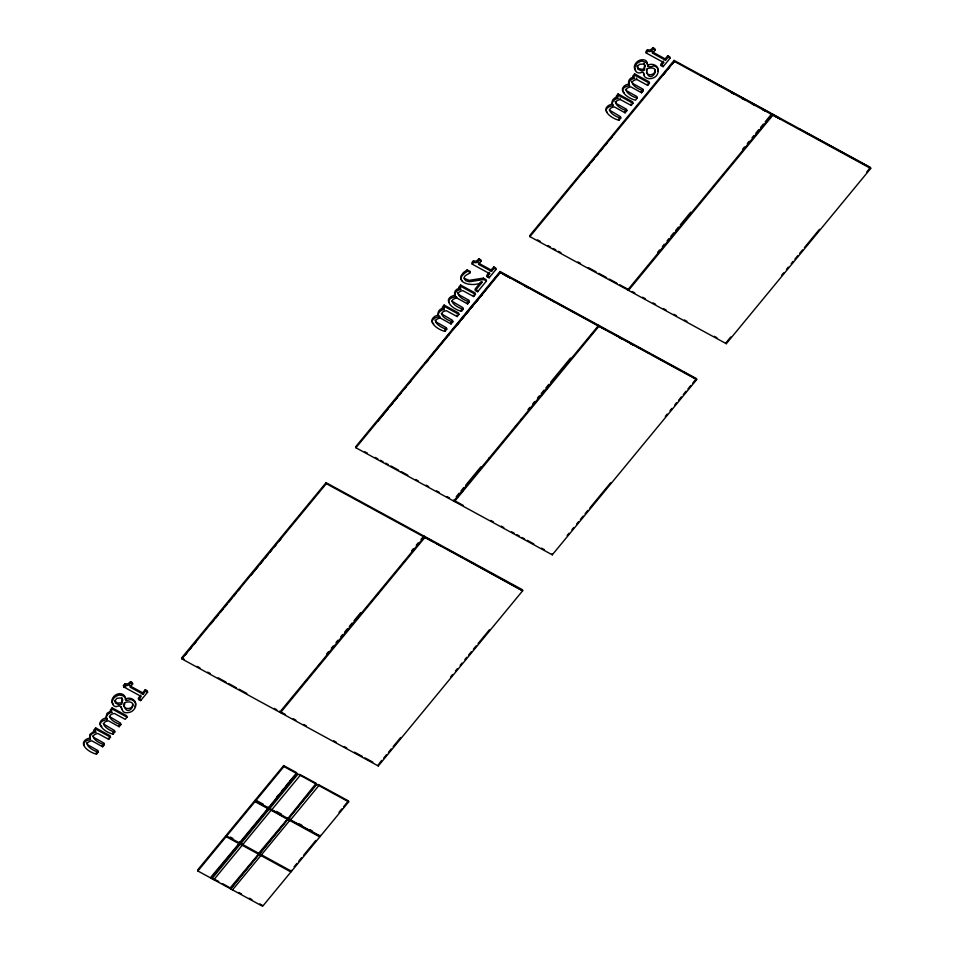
<?xml version="1.0" encoding="UTF-8"?>
<svg xmlns="http://www.w3.org/2000/svg" width="954" height="954" viewBox="0 0 954 954"><rect width="100%" height="100%" fill="white"/><g stroke="black" fill="none" stroke-linecap="round" stroke-linejoin="round"><path stroke-width="1.43" d="M644.677 64.8L643.855 68.938L642.28 69.308L638.536 68.557L637.01 66.589L637.129 65.301M648.052 66.768L646.991 62.761L642.209 61.139A6.976 5.76 -13.8 0 0 638.429 62.451C633.253 64.741 633.456 73.53 640.11 72.945C644.964 70.572 642.96 73.744 644.642 76.749C646.848 78.884 650.27 79.182 653.025 78.025C658.677 76.451 660.74 67.197 653.8 65.921C643.211 69.702 651.51 59.434 641.863 59.744A6.976 5.76 -13.8 0 0 638.083 61.044C635.197 62.821 632.597 67.412 635.674 70.179M657.759 71.371C659.691 65.683 651.785 62.559 647.635 65.325M124.199 702.907C120.753 709.788 133.655 710.587 132.654 703.861M646.323 70.322L646.657 68.974M134.693 706.604C138.437 700.904 129.959 695.848 125.248 699.306M267.657 807.883L254.79 800.621L226.492 834.953L226.742 835.942L255.028 801.61L254.79 800.621M268.253 807.167L268.491 807.764L296.682 772.68L283.672 765.573L255.374 799.905L255.624 800.895L268.933 808.145L297.183 773.658L268.933 808.145M229.962 887.876L222.485 883.559M145.294 689.67L147.274 690.756L147.62 692.151L140.655 700.606L138.676 699.532L141.204 696.456L123.758 686.94L123.412 685.544L124.902 683.744L127.824 683.958L130.555 681.633L132.32 682.599L132.666 684.006L130.078 687.142L143.052 694.226L145.64 691.078L145.294 689.67L142.706 692.819L143.052 694.226M491.501 271.425L478.526 264.353L481.114 261.205L480.78 259.798L479.003 258.832L476.273 261.157L473.351 260.943L471.872 262.744L472.218 264.151L489.664 273.655L487.124 276.732L489.104 277.817L496.068 269.35L495.722 267.955L493.755 266.882L491.155 270.018L491.501 271.425L494.089 268.277L493.755 266.882M665.51 60.281L652.536 53.209L655.124 50.061L654.79 48.666L653.013 47.7L650.282 50.013L647.361 49.799L645.882 51.611L646.228 53.007L663.674 62.523L661.134 65.599L663.113 66.673L670.078 58.218L669.732 56.811L667.764 55.737L665.165 58.886L665.51 60.281L668.098 57.145L667.764 55.737M123.758 686.94L125.248 685.139L124.902 683.744M472.218 264.151L473.697 262.338L473.351 260.943M646.228 53.007L647.706 51.206L647.361 49.799M469.881 271.473L467.233 269.839L463.465 272.51L460.973 276.004L460.985 279.26M481.221 281.645L475.068 289.11L475.414 290.505L477.644 291.721L486.457 281.013L483.75 279.534L469.511 281.752L465.886 280.822L464.157 278.651C462.917 274.156 474.663 273.416 467.567 271.234L467.233 269.839M95.794 732.338C92.455 732.529 87.995 736.106 90.547 739.577C75.879 742.355 88.519 752.467 96.533 754.149L98.334 751.955C93.122 751.227 80.494 742.963 91.846 740.829L102.615 746.755L104.415 744.573C99.299 743.822 86.587 735.665 97.857 733.459L108.696 739.374L110.509 737.192L110.163 735.784L95.638 727.866L93.838 730.06L94.184 731.456L95.794 732.338L95.448 730.931M114.85 731.921C109.638 731.193 97.01 722.929 108.362 720.783L119.131 726.721L120.931 724.539C115.816 723.788 103.104 715.631 114.373 713.425L125.212 719.34L127.013 717.146L126.679 715.75L112.155 707.832L110.342 710.026L110.688 711.422L112.298 712.304C108.971 712.495 104.511 716.072 107.063 719.543C92.395 722.321 105.035 732.433 113.037 734.115L114.85 731.921L114.504 730.514L103.211 723.847M439.961 316.621L440.307 318.028L451.063 323.966L452.876 321.772C447.76 321.033 435.048 312.864 446.305 310.67L457.157 316.573L458.957 314.391L458.612 312.984L444.087 305.065L442.286 307.26L442.632 308.655L444.242 309.537L443.896 308.142M456.465 296.587L456.811 297.994L467.579 303.921L469.38 301.738C464.264 300.987 451.552 292.83 462.821 290.624L473.661 296.539L475.474 294.357L475.128 292.95L460.603 285.031L458.802 287.226L459.148 288.621L460.758 289.503L460.412 288.096M620.792 118.022C615.592 117.294 602.952 109.03 614.304 106.884L625.073 112.822L626.885 110.628C621.769 109.889 609.057 101.72 620.315 99.526L631.166 105.441L632.967 103.247L632.621 101.851L618.097 93.933L616.296 96.115L616.642 97.523L618.252 98.405C614.913 98.596 610.453 102.173 613.005 105.632C598.337 108.422 610.977 118.534 618.991 120.204L620.792 118.022L620.446 116.615L609.165 109.937M637.308 97.988C632.097 97.26 619.468 88.996 630.821 86.85L641.589 92.788L643.39 90.594C638.274 89.855 625.562 81.686 636.831 79.492L647.671 85.407L649.483 83.213L649.137 81.817L634.613 73.899L632.812 76.081L633.158 77.489L634.768 78.371C631.429 78.562 626.969 82.139 629.521 85.598C614.853 88.388 627.494 98.5 635.495 100.17L637.308 97.988L636.962 96.581L626.766 90.928L625.454 89.378M94.184 731.456L95.984 729.273L95.638 727.866M110.688 711.422L112.5 709.227L112.155 707.832M442.632 308.655L444.433 306.472L444.087 305.065M459.148 288.621L460.949 286.438L460.603 285.031M616.642 97.523L618.442 95.328L618.097 93.933M633.158 77.489L634.959 75.294L634.613 73.899M140.858 695.061L138.33 698.137L138.676 699.532M475.414 290.505L482.438 281.979C472.79 288.394 449.883 281.764 467.567 271.234M442.334 308.524C438.423 309.275 436.765 313.592 438.995 316.776C424.327 319.554 436.968 329.667 444.981 331.348L446.782 329.154L446.436 327.759L436.252 322.094L434.929 319.995M458.85 288.49C454.927 289.241 453.269 293.558 455.511 296.742C440.843 299.52 453.484 309.633 461.486 311.314L463.298 309.12L462.952 307.725L451.671 301.047M285.461 714.51L280.237 711.66L280.488 712.65L378.273 765.979L522.685 590.741L522.446 589.751L424.661 536.434L279.677 712.221L181.892 658.904L181.654 657.902L326.065 482.676L423.85 535.993L424.101 536.983L326.316 483.666L326.065 482.676M500.075 271.544L500.325 272.534L598.11 325.851L597.86 324.861L500.075 271.544L355.663 446.77L355.902 447.76L453.687 501.077L598.671 325.29L696.456 378.607L696.694 379.609L552.283 554.834L454.498 501.518L454.247 500.528M674.084 60.4L674.335 61.39L772.12 114.718L771.869 113.717L674.084 60.4L529.673 235.626L529.911 236.628L627.696 289.944L772.68 114.158L870.465 167.475L870.704 168.464L726.292 343.702L628.507 290.386L628.257 289.384M424.757 363.474L427.547 360.099M430.326 356.724L448.869 334.222M452.244 330.132L474.496 303.133L474.221 303.885M499.192 273.154L475.605 302.645M448.952 334.556L448.678 335.319M181.892 658.904L326.316 483.666M355.902 447.76L500.325 272.534M529.911 236.628L674.335 61.39M184.933 655.338L186.817 653.049M189.643 649.626L191.527 647.337M194.354 643.902L196.238 641.613M210.822 623.904L213.672 620.458M215.556 618.156L218.406 614.71M220.302 612.408L223.141 608.962M225.037 606.672L226.921 604.371M228.817 602.069L231.655 598.623M233.551 596.322L236.401 592.875M238.285 590.586L240.181 588.284M250.89 575.298L258.427 566.151M260.311 563.874L263.137 560.439M265.033 558.15L267.859 554.727M269.743 552.438L271.628 550.148M274.454 546.714L276.338 544.436M279.164 541.001L281.048 538.712M377.784 421.334L388.147 408.753M390.031 406.476L392.869 403.041M394.753 400.752L397.579 397.317M399.464 395.039L401.348 392.75M404.174 389.315L406.058 387.038M408.884 383.603L410.769 381.314M426.223 362.568L428.096 360.29M456.942 325.29L459.768 321.856M461.653 319.578L464.479 316.144M466.363 313.854L469.189 310.432M471.073 308.142L472.957 305.852M475.784 302.418L477.668 300.14M480.494 296.706L482.378 294.416M582.894 172.459L584.778 170.182M586.662 167.892L589.489 164.458M591.373 162.18L594.199 158.746M596.083 156.456L597.967 154.166M600.793 150.744L602.678 148.454M605.504 145.02L607.388 142.742M610.214 139.308L612.098 137.018M662.994 75.283L665.82 71.848M667.705 69.559L669.589 67.269M672.415 63.846L674.299 61.557M507.862 277.161L508.136 276.398L500.123 272.033M509.865 278.258L510.14 277.495M326.638 653.955L328.522 651.665M331.348 648.231L333.244 645.941M336.07 642.507L337.954 640.217M340.793 636.783L342.677 634.493M344.573 632.204L347.399 628.769M349.283 626.468L352.121 623.034M354.006 620.744L360.612 612.73M411.579 550.887L413.476 548.598M416.302 545.151L418.186 542.862M421.024 539.427L423.85 535.993M456.274 496.652L459.112 493.218M460.997 490.928L463.835 487.494M465.719 485.204L480.816 466.876M528.015 409.612L529.899 407.322M532.737 403.888L534.622 401.586M537.46 398.152L539.344 395.862M541.228 393.573L544.066 390.138M545.95 387.849L548.777 384.414M550.673 382.125L570.492 358.072M657.664 252.297L659.548 250.008M662.386 246.573L664.27 244.284M667.096 240.849L668.992 238.56M670.877 236.27L673.703 232.836M675.599 230.534L678.425 227.1M680.321 224.81L690.696 212.217M742.617 149.229L744.502 146.928M747.328 143.494L749.224 141.204M752.05 137.77L753.934 135.48M755.83 133.19L758.657 129.756M760.553 127.466L763.379 124.032M765.263 121.742L771.869 113.717M305.244 681.871L307.105 679.618M318.481 665.809L320.341 663.555M376.818 595.022L378.678 592.768M403.375 562.8L405.235 560.547M461.617 492.288L463.477 490.034M515.1 427.404L516.949 425.15M541.896 394.729L543.744 392.476M586.662 340.411L588.511 338.169M591.289 334.794L593.149 332.541M424.435 537.686L424.709 536.923L432.722 541.3M547.179 388.743L547.453 387.98M280.488 712.65L424.9 537.424L424.661 536.434M454.498 501.518L598.909 326.292L598.671 325.29M628.507 290.386L772.919 115.148L870.704 168.464M267.859 807.966L268.336 808.873L240.038 843.193L225.907 835.668L197.609 870L197.86 870.99L211.156 878.24L239.454 843.92L238.81 842.704M197.86 870.99L226.146 836.658L225.907 835.668M255.624 800.895L283.91 766.563L283.672 765.573M276.839 796.912L278.723 794.622M281.549 791.2L283.433 788.91M286.272 785.476L288.156 783.186M290.04 780.897L291.924 778.607M210.751 877.275L239.013 843.527M239.454 842.012L239.502 842.752L267.895 808.479M211.156 878.24L239.406 843.753M240.038 843.193L268.301 808.706M290.672 870.978L290.91 871.968L262.624 906.3L211.967 878.682L240.217 844.183L242.531 845.327L242.018 844.457M240.849 843.634L269.1 809.135L271.413 810.28L270.9 809.409L289.777 820.416L289.408 819.581L319.554 835.931L319.793 836.92L291.507 871.252L240.802 843.467L243.127 844.612L242.519 843.896M348.675 801.885L297.982 774.099L269.732 808.587L320.389 836.205L348.675 801.885L348.437 800.883L318.302 784.522L318.97 785.416L290.684 819.748L290.123 819.069M211.967 878.682L213.923 879.612L242.221 845.28M242.805 844.564L271.103 810.232M230.152 887.959L258.486 854.152L261.205 855.511L260.692 854.629M258.999 852.9L287.369 819.104M230.2 888.484L232.597 889.784L260.895 855.464M259.083 853.436L261.479 854.748L289.777 820.416M294.082 866.828L296.921 863.394M298.805 861.104L301.631 857.67M303.515 855.38L315.774 840.51M339.004 812.331L341.83 808.897M343.714 806.607L348.437 800.883M378.965 763.832L381.803 760.398M383.687 758.108L386.525 754.674M388.409 752.384L391.235 748.95M393.131 746.66L400.68 737.49M450.705 676.791L452.59 674.502M455.428 671.067L457.312 668.778M460.15 665.343L462.034 663.054M464.86 659.608L466.756 657.318M468.641 655.028L471.467 651.594M473.363 649.304L476.189 645.87M478.073 643.58L489.402 629.831M567.141 535.516L569.025 533.226M571.863 529.792L573.748 527.502M576.574 524.068L578.47 521.778M580.354 519.489L583.18 516.042M585.076 513.753L587.902 510.318M589.787 508.029L610.56 482.831M665.308 416.409L667.192 414.119M670.018 410.685L671.914 408.395M674.74 404.949L676.624 402.66M678.521 400.37L681.347 396.936M683.243 394.646L686.069 391.212M687.953 388.922L690.791 385.488M692.676 383.198L696.456 378.607M730.764 336.977L726.042 342.701L726.292 343.702M781.731 275.134L783.628 272.844M786.454 269.41L788.338 267.12M791.176 263.674L793.06 261.384M794.944 259.094L797.782 255.66M799.667 253.37L802.505 249.936M804.389 247.646L819.486 229.318M866.685 172.054L870.465 167.475M653.013 47.7L653.359 49.107L651.94 50.574L649.972 51.611L647.706 51.206M479.003 258.832L479.349 260.239L477.93 261.706L475.963 262.744L473.697 262.338M130.555 681.633L130.901 683.04L129.482 684.507L127.514 685.544L125.248 685.139M632.86 77.357C628.936 78.109 627.279 82.426 629.521 85.598M110.402 711.29L107.003 713.365L106.037 716.931M93.886 731.324L89.748 734.568L90.201 738.169C86.504 738.05 81.066 742.164 84.381 745.897M456.811 297.994C445.458 300.128 458.087 308.392 463.298 309.12M440.307 318.028C428.942 320.162 441.583 328.426 446.782 329.154M617.906 96.998C613.505 97.201 610.19 101.792 613.005 105.632M460.758 289.503C457.419 289.694 452.959 293.272 455.511 296.742M444.242 309.537C440.903 309.728 436.443 313.317 438.995 316.776M486.457 281.013L486.111 279.617L483.404 278.127L469.165 280.345L464.312 278.425M629.175 84.202C624.822 83.809 619.396 89.545 624.298 92.741M612.659 104.236C608.962 104.117 603.524 108.231 606.839 111.964M455.165 295.335C451.838 295.442 446.866 298.352 448.726 302.227M438.649 315.369C434.297 314.975 428.871 320.711 433.772 323.919M287.631 817.757L287.965 818.389L316.156 783.306L299.651 774.326L300.295 775.244L272.021 809.457M258.451 853.639L258.486 854.152M653.359 49.107L655.124 50.061M668.098 57.145L670.078 58.218M772.645 114.325L774.493 116.185M778.166 117.33L780.014 119.202M799.655 129.052L868.82 166.759L869.07 167.761M731.324 92.657L733.936 94.076M741.771 98.345L744.382 99.765M752.205 104.034L754.888 105.5M762.687 109.746L765.287 111.165M665.165 58.886L652.19 51.814L652.536 53.209M634.959 75.294L649.483 83.213M618.442 95.328L632.967 103.247M537.496 239.895L540.107 241.314M547.93 245.583L550.53 247.003M553.141 248.434L555.753 249.853M558.352 251.272L560.964 252.691M577.909 261.933L580.521 263.352M588.344 267.621L596.167 271.89M598.778 273.309L606.601 277.578M609.201 278.997L617.023 283.266M619.635 284.686L627.458 288.955L627.696 289.944M632.168 291.519L634.78 292.938M642.602 297.207L645.214 298.626M653.037 302.895L655.636 304.314M663.459 308.583L666.071 310.002M673.894 314.271L676.505 315.691M684.328 319.96L686.928 321.379M714.307 336.309L716.919 337.728M479.349 260.239L481.114 261.205M494.089 268.277L496.068 269.35M512.31 278.675L553.26 301.011M595.034 323.776L554.071 301.44L554.226 302.108M598.718 325.791L605.587 329.535M607.686 330.68L608.819 331.587L607.77 331.014M649.292 353.362L609.618 331.73L609.773 332.397M652.655 355.198L680.81 370.557M683.374 371.953L694.894 378.237M501.351 272.987L507.075 276.111M598.79 326.113L605.659 329.869M598.909 326.292L696.694 379.609M504.189 274.824L506.789 276.243M525.272 286.319L527.824 287.714M619.671 337.788L622.27 339.207M630.26 343.559L632.812 344.954M478.181 262.946L491.155 270.018M460.949 286.438L475.474 294.357M444.433 306.472L458.957 314.391M364.786 451.743L367.397 453.162M375.22 457.431L377.832 458.85M380.431 460.281L383.043 461.7M385.654 463.119L388.254 464.538M390.866 465.969L398.689 470.227M401.3 471.646L407.811 475.211M415.634 479.468L418.246 480.888M426.068 485.157L428.68 486.576M436.503 490.845L439.102 492.264M446.925 496.533L449.537 497.952M455.559 501.232L463.382 505.501M490.761 520.431L493.361 521.85M501.184 526.119L503.795 527.538M511.618 531.807L514.23 533.226M516.829 534.645L519.441 536.065M522.053 537.496L524.652 538.915M527.264 540.334L533.787 543.887M541.61 548.156L544.209 549.576M434.726 542.385L433.76 542.146M447.557 549.385L450.061 550.756M452.113 551.877L462.499 557.53M465.087 558.949L521.051 590.025M424.78 537.257L432.794 541.622M436.753 543.78L441.332 546.272M424.9 537.424L522.685 590.741M181.654 657.902L184.265 659.333M197.299 666.441L199.911 667.86M207.733 672.129L210.333 673.548M218.156 677.817L225.979 682.074M228.59 683.505L236.413 687.762M239.025 689.182L246.847 693.451M274.227 708.381L276.827 709.8M293.283 718.767L295.883 720.198M303.706 724.456L306.317 725.875M333.697 740.805L336.309 742.236M344.132 746.493L346.731 747.912M354.554 752.181L362.377 756.45M364.988 757.87L372.811 762.139M130.901 683.04L132.666 684.006M145.64 691.078L147.62 692.151M283.91 766.563L297.219 773.825M129.732 685.747L142.706 692.819M123.412 685.544L125.904 686.904M112.5 709.227L127.013 717.146M255.374 799.905L263.125 804.127M276.493 811.413L281.502 814.144M299.294 823.851L301.893 825.27M309.716 829.527L312.316 830.946M255.028 801.61L268.336 808.873M319.793 836.92L269.1 809.135M95.984 729.273L110.509 737.192M230.367 837.063L232.943 838.471M226.146 836.658L239.454 843.92M290.91 871.968L240.217 844.183M213.72 878.777L218.728 881.508M238.917 892.515L241.517 893.934M249.34 898.203L251.951 899.622M259.774 903.891L262.374 905.31M101.828 726.686C96.938 723.478 102.364 717.742 106.717 718.135L107.063 719.543M441.237 313.699L452.53 320.365L452.876 321.772M109.305 716.454L120.586 723.132L120.931 724.539M461.545 280.178L462.368 281.001M113.216 704.112C110.139 701.345 112.727 696.754 115.613 694.989A6.976 5.76 -13.8 0 1 119.405 693.677C122.577 693.296 125.666 695.74 125.558 699.067C124.831 702.955 131.02 697.505 133 700.498C138.986 703.527 134.431 711.732 129.124 712.423C118.32 714.82 125.236 703.146 115.947 706.699C110.342 705.674 111.821 698.364 115.959 696.384A6.976 5.76 -13.8 0 1 119.739 695.072L123.293 695.812L125.26 697.768M646.418 72.719C648.648 76.642 655.851 74.46 655.112 69.916M644.296 75.342L643.234 72.528M121.838 709.287L120.776 706.461M114.552 700.534L117.27 703.015L121.396 702.883L122.219 698.733A3.482 2.874 -13.8 0 0 122.017 697.875M92.574 735.963L93.886 737.514L104.081 743.166L104.415 744.573M778.178 118.201L776.329 116.328L776.568 117.318M776.329 117.187L774.481 115.327L774.731 116.316M772.68 114.158L772.883 115.315M770.474 114.003L770.236 113.013L701.059 75.294L701.309 76.284M663.674 62.523L663.328 61.116L660.788 64.192L661.134 65.599M662.768 65.277L663.113 66.673M647.325 84L647.671 85.407M643.39 90.594L643.044 89.199L632.86 83.535L631.548 81.436M641.243 91.393L641.589 92.788M636.485 78.097L636.831 79.492M630.821 104.034L631.166 105.441M626.885 110.628L626.539 109.233L616.344 103.569L615.032 101.47M624.727 111.427L625.073 112.822M619.981 98.131L620.315 99.526M618.645 118.809L618.991 120.204M596.31 324.479L596.465 325.135M489.664 273.655L489.319 272.26L486.778 275.336L487.124 276.732M488.758 276.41L489.104 277.817M521.075 419.283L520.717 419.724M552.032 553.845L552.283 554.834M483.404 278.127L483.75 279.534M477.298 290.314L477.644 291.721M469.988 271.341L470.227 272.868M473.315 295.144L473.661 296.539M469.38 301.738L469.034 300.331L458.85 294.679L457.538 292.58M467.233 302.525L467.579 303.921M461.152 309.907L461.486 311.314M456.811 315.178L457.157 316.573M489.295 457.848L489.45 458.516M488.937 458.29L488.579 458.719M450.717 322.559L451.063 323.966M444.636 329.941L444.981 331.348M457.741 496.128L457.908 496.796M453.448 500.087L453.687 501.077M451.314 551.436L451.481 552.092M378.022 764.977L378.273 765.979M320.139 835.215L320.389 836.205M279.439 711.219L279.677 712.221M291.256 870.263L291.507 871.252M140.31 699.21L140.655 700.606M118.785 725.326L119.131 726.721M112.691 732.708L113.037 734.115M108.362 737.979L108.696 739.374M102.269 745.36L102.615 746.755M98.334 751.955L97.988 750.559L87.792 744.895L86.48 742.796M96.187 752.742L96.533 754.149M643.998 63.226A3.482 2.874 -13.8 0 1 644.475 63.942M122.565 700.141L121.742 704.279L118.821 704.684L115.386 703.05L115.017 700.641L116.96 698.245L121.075 697.97A3.482 2.874 -13.8 0 1 122.565 700.141M645.023 66.196L644.2 70.346L641.279 70.739L637.856 69.117L637.475 66.708L639.418 64.3L643.533 64.037A3.482 2.874 -13.8 0 1 645.023 66.196M124.211 705.662C127.466 719.566 141.478 698.471 125.093 702.454L124.211 705.662M646.669 71.717C649.936 85.621 663.936 64.538 647.551 68.521L646.669 71.717M258.892 854.367L230.641 888.866L258.892 854.367M287.774 819.319L259.524 853.818L287.774 819.319M316.656 784.271L288.406 818.77L316.656 784.271"/></g></svg>
